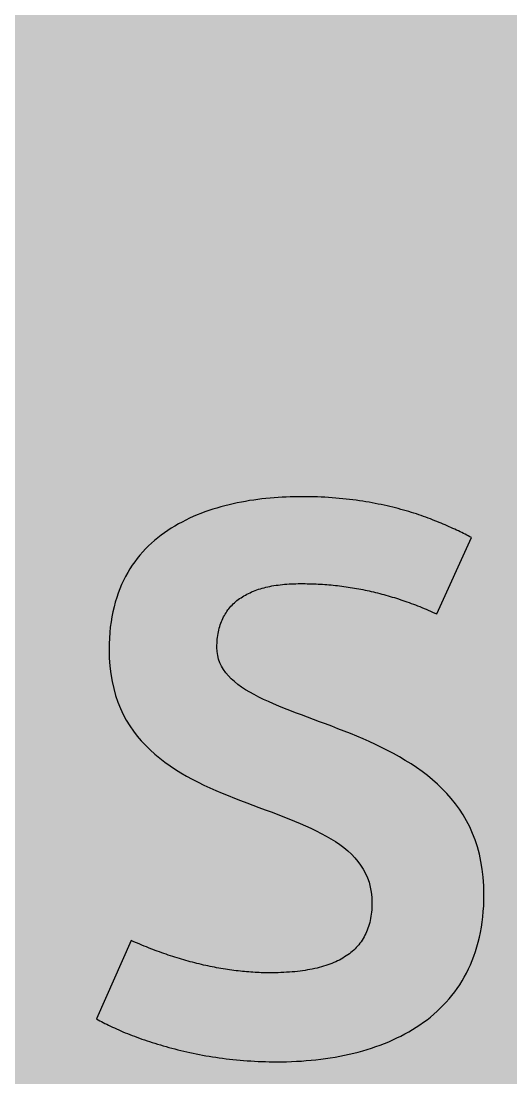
# Model space of a CAD drawing. Header units: millimetres. Extents: x 0 to 318, y 0 to 212.
# Drawn here: x 181.15 to 196, y 130.83 to 162.9 of the extents above; entities that cross this region are included whole.
import ezdxf

# ---------------------------------------------------------------- set-up
doc = ezdxf.new("R2010")
doc.units = ezdxf.units.MM

msp = doc.modelspace()

# ---------------------------------------------------------------- hatches: boundary and pattern name
for color, points in [(254, [(14.1633, 0.0536), (13.9878, 0.0533), (13.8125, 0.0559), (13.6373, 0.061), (13.462, 0.0686), (13.2893, 0.0787), (13.114, 0.0914), (12.9413, 0.1041), (12.7686, 0.1219), (12.5959, 0.1397), (12.4231, 0.16), (12.2504, 0.1829), (12.0777, 0.2057), (11.9075, 0.2337), (11.7373, 0.2616), (11.5672, 0.2921), (11.397, 0.3251), (11.2268, 0.3607), (11.0592, 0.3988), (10.8915, 0.4369), (10.7239, 0.4775), (10.5562, 0.5207), (10.3886, 0.5664), (10.2235, 0.6121), (10.0584, 0.6629), (9.8933, 0.7137), (9.7307, 0.7671), (9.5682, 0.8204), (9.4056, 0.8788), (9.2431, 0.9373), (9.083, 0.9982), (8.923, 1.0617), (8.763, 1.1252), (8.6055, 1.1938), (8.4455, 1.2624), (8.2906, 1.331), (8.1331, 1.4046), (7.9781, 1.4783), (7.8232, 1.5545), (7.6708, 1.6332), (7.5184, 1.7145), (7.366, 1.7958), (7.2161, 1.8796), (7.0663, 1.966), (6.919, 2.0523), (6.7716, 2.1438), (6.6243, 2.2352), (6.4795, 2.3266), (6.3348, 2.4232), (6.19, 2.5197), (6.0477, 2.6187), (5.908, 2.7178), (5.7683, 2.8194), (5.6286, 2.9235), (5.4915, 3.0302), (5.3543, 3.1369), (5.2197, 3.2461), (5.0851, 3.3579), (4.953, 3.4722), (4.8209, 3.5865), (4.6914, 3.7033), (4.5644, 3.8202), (4.4348, 3.9395), (4.3104, 4.0615), (4.1859, 4.1859), (4.0615, 4.3104), (3.9395, 4.4348), (3.8202, 4.5618), (3.7033, 4.6914), (3.5865, 4.8209), (3.4722, 4.953), (3.3579, 5.0851), (3.2487, 5.2197), (3.1369, 5.3543), (3.0302, 5.4915), (2.9235, 5.6286), (2.8194, 5.7683), (2.7178, 5.908), (2.6187, 6.0477), (2.5197, 6.19), (2.4232, 6.3348), (2.3266, 6.477), (2.2352, 6.6243), (2.1438, 6.7691), (2.0523, 6.9164), (1.966, 7.0663), (1.8796, 7.2161), (1.7958, 7.366), (1.7145, 7.5184), (1.6332, 7.6708), (1.5545, 7.8232), (1.4783, 7.9781), (1.4046, 8.1331), (1.331, 8.2906), (1.2598, 8.4455), (1.1913, 8.603), (1.1252, 8.763), (1.0592, 8.923), (0.9982, 9.083), (0.9373, 9.2431), (0.8763, 9.4056), (0.8204, 9.5682), (0.7645, 9.7307), (0.7112, 9.8933), (0.6604, 10.0584), (0.6121, 10.2235), (0.5639, 10.3911), (0.5207, 10.5562), (0.4775, 10.7239), (0.4343, 10.8915), (0.3962, 11.0592), (0.3607, 11.2268), (0.3251, 11.397), (0.2921, 11.5672), (0.2616, 11.7373), (0.2311, 11.9075), (0.2057, 12.0802), (0.1803, 12.2504), (0.1575, 12.4231), (0.1372, 12.5959), (0.1194, 12.7686), (0.1041, 12.9413), (0.0889, 13.1166), (0.0787, 13.2893), (0.0686, 13.4645), (0.061, 13.6373), (0.0559, 13.8125), (0.0508, 13.9878), (0.0508, 14.163), (0.0522, 197.6092), (0.0508, 197.7822), (0.0559, 197.9574), (0.061, 198.1327), (0.0686, 198.308), (0.0787, 198.4807), (0.0889, 198.6559), (0.1041, 198.8287), (0.1194, 199.0014), (0.1372, 199.1741), (0.1575, 199.3468), (0.1803, 199.5195), (0.2057, 199.6923), (0.2311, 199.8624), (0.2616, 200.0326), (0.2921, 200.2028), (0.3251, 200.373), (0.3607, 200.5432), (0.3962, 200.7108), (0.4343, 200.8784), (0.4775, 201.0461), (0.5207, 201.2137), (0.5639, 201.3814), (0.6121, 201.5465), (0.6604, 201.7116), (0.7112, 201.8767), (0.7645, 202.0392), (0.8204, 202.2018), (0.8763, 202.3643), (0.9373, 202.5269), (0.9982, 202.6869), (1.0592, 202.8469), (1.1252, 203.007), (1.1913, 203.1644), (1.2598, 203.3245), (1.331, 203.4794), (1.4046, 203.6369), (1.4783, 203.7918), (1.5545, 203.9468), (1.6332, 204.0992), (1.7145, 204.2516), (1.7958, 204.404), (1.8796, 204.5538), (1.966, 204.7037), (2.0523, 204.851), (2.1438, 204.9983), (2.2352, 205.1456), (2.3266, 205.2904), (2.4232, 205.4352), (2.5197, 205.58), (2.6187, 205.7222), (2.7178, 205.8619), (2.8194, 206.0016), (2.9235, 206.1413), (3.0302, 206.2785), (3.1369, 206.4156), (3.2487, 206.5503), (3.3579, 206.6849), (3.4722, 206.817), (3.5865, 206.949), (3.7033, 207.0786), (3.8202, 207.2056), (3.9395, 207.3351), (4.0615, 207.4596), (4.1859, 207.584), (4.3104, 207.7085), (4.4348, 207.8304), (4.5644, 207.9498), (4.6914, 208.0666), (4.8209, 208.1835), (4.953, 208.2978), (5.0851, 208.4121), (5.2197, 208.5213), (5.3543, 208.6331), (5.4915, 208.7397), (5.6286, 208.8464), (5.7683, 208.9506), (5.908, 209.0522), (6.0477, 209.1512), (6.19, 209.2503), (6.3348, 209.3468), (6.4795, 209.4433), (6.6243, 209.5348), (6.7716, 209.6262), (6.919, 209.7176), (7.0663, 209.804), (7.2161, 209.8904), (7.366, 209.9742), (7.5184, 210.0555), (7.6708, 210.1367), (7.8232, 210.2155), (7.9781, 210.2917), (8.1331, 210.3653), (8.2906, 210.439), (8.4455, 210.5101), (8.6055, 210.5787), (8.763, 210.6447), (8.923, 210.7108), (9.083, 210.7717), (9.2431, 210.8327), (9.4056, 210.8937), (9.5682, 210.9495), (9.7307, 211.0054), (9.8933, 211.0588), (10.0584, 211.1096), (10.2235, 211.1578), (10.3886, 211.2061), (10.5562, 211.2493), (10.7239, 211.2924), (10.8915, 211.3356), (11.0592, 211.3737), (11.2268, 211.4093), (11.397, 211.4448), (11.5672, 211.4779), (11.7373, 211.5083), (11.9075, 211.5388), (12.0777, 211.5642), (12.2504, 211.5896), (12.4231, 211.6125), (12.5959, 211.6328), (12.7686, 211.6506), (12.9413, 211.6658), (13.114, 211.6811), (13.2893, 211.6912), (13.462, 211.7014), (13.6373, 211.709), (13.8125, 211.7141), (13.9878, 211.7192), (14.163, 211.7192), (303.4411, 211.7203), (303.6164, 211.7192), (303.7891, 211.7141), (303.9643, 211.709), (304.1396, 211.7014), (304.3149, 211.6912), (304.4876, 211.6811), (304.6603, 211.6658), (304.8356, 211.6506), (305.0083, 211.6328), (305.181, 211.6125), (305.3512, 211.5896), (305.5239, 211.5642), (305.6941, 211.5388), (305.8668, 211.5083), (306.037, 211.4779), (306.2072, 211.4448), (306.3748, 211.4093), (306.545, 211.3737), (306.7126, 211.3356), (306.8803, 211.2924), (307.0479, 211.2493), (307.213, 211.2061), (307.3781, 211.1578), (307.5432, 211.1096), (307.7083, 211.0588), (307.8734, 211.0054), (308.036, 210.9495), (308.1985, 210.8937), (308.3611, 210.8327), (308.5211, 210.7717), (308.6811, 210.7108), (308.8411, 210.6447), (308.9986, 210.5787), (309.1561, 210.5101), (309.3136, 210.439), (309.4711, 210.3653), (309.626, 210.2917), (309.7784, 210.2155), (309.9333, 210.1367), (310.0857, 210.0555), (310.2381, 209.9742), (310.388, 209.8904), (310.5379, 209.804), (310.6852, 209.7176), (310.8325, 209.6262), (310.9798, 209.5348), (311.1246, 209.4433), (311.2694, 209.3468), (311.4116, 209.2503), (311.5539, 209.1512), (311.6961, 209.0522), (311.8358, 208.9506), (311.9755, 208.8464), (312.1127, 208.7397), (312.2473, 208.6331), (312.3844, 208.5213), (312.5165, 208.4121), (312.6511, 208.2978), (312.7807, 208.1835), (312.9128, 208.0666), (313.0398, 207.9498), (313.1668, 207.8304), (313.2938, 207.7085), (313.4182, 207.584), (313.5427, 207.4596), (313.6621, 207.3351), (313.784, 207.2056), (313.9008, 207.0786), (314.0177, 206.949), (314.132, 206.817), (314.2463, 206.6849), (314.3555, 206.5503), (314.4647, 206.4156), (314.5739, 206.2785), (314.6781, 206.1413), (314.7822, 206.0016), (314.8863, 205.8619), (314.9854, 205.7222), (315.0845, 205.58), (315.181, 205.4352), (315.275, 205.2904), (315.3689, 205.1456), (315.4604, 204.9983), (315.5493, 204.851), (315.6382, 204.7037), (315.7245, 204.5538), (315.8084, 204.404), (315.8896, 204.2516), (315.9684, 204.0992), (316.0471, 203.9468), (316.1233, 203.7918), (316.1995, 203.6369), (316.2706, 203.4794), (316.3418, 203.3245), (316.4103, 203.1644), (316.4764, 203.007), (316.5424, 202.8469), (316.6059, 202.6869), (316.6669, 202.5269), (316.7253, 202.3643), (316.7812, 202.2018), (316.8371, 202.0392), (316.8904, 201.8767), (316.9412, 201.7116), (316.9895, 201.5465), (317.0377, 201.3814), (317.0834, 201.2137), (317.1266, 201.0461), (317.1673, 200.8784), (317.2054, 200.7108), (317.2435, 200.5432), (317.2765, 200.373), (317.3095, 200.2028), (317.34, 200.0326), (317.3705, 199.8624), (317.3959, 199.6923), (317.4213, 199.5195), (317.4441, 199.3468), (317.4644, 199.1741), (317.4822, 199.0014), (317.4975, 198.8287), (317.5127, 198.6559), (317.5229, 198.4807), (317.533, 198.308), (317.5406, 198.1327), (317.5457, 197.9574), (317.5508, 197.7822), (317.5508, 197.6069), (317.5522, 14.1647), (317.5508, 13.9878), (317.5457, 13.8125), (317.5406, 13.6373), (317.533, 13.4645), (317.5229, 13.2893), (317.5127, 13.1166), (317.4975, 12.9413), (317.4822, 12.7686), (317.4644, 12.5959), (317.4441, 12.4231), (317.4213, 12.2504), (317.3959, 12.0802), (317.3705, 11.9075), (317.34, 11.7373), (317.3095, 11.5672), (317.2765, 11.397), (317.2435, 11.2268), (317.2054, 11.0592), (317.1673, 10.8915), (317.1266, 10.7239), (317.0834, 10.5562), (317.0377, 10.3911), (316.9895, 10.2235), (316.9412, 10.0584), (316.8904, 9.8933), (316.8371, 9.7307), (316.7812, 9.5682), (316.7253, 9.4056), (316.6669, 9.2431), (316.6059, 9.083), (316.5424, 8.923), (316.4764, 8.763), (316.4103, 8.603), (316.3418, 8.4455), (316.2706, 8.2906), (316.1995, 8.1331), (316.1233, 7.9781), (316.0471, 7.8232), (315.9684, 7.6708), (315.8896, 7.5184), (315.8084, 7.366), (315.7245, 7.2161), (315.6382, 7.0663), (315.5493, 6.9164), (315.4604, 6.7691), (315.3689, 6.6243), (315.275, 6.477), (315.181, 6.3348), (315.0845, 6.19), (314.9854, 6.0477), (314.8863, 5.908), (314.7822, 5.7683), (314.6781, 5.6286), (314.5739, 5.4915), (314.4647, 5.3543), (314.3555, 5.2197), (314.2463, 5.0851), (314.132, 4.953), (314.0177, 4.8209), (313.9008, 4.6914), (313.784, 4.5618), (313.6621, 4.4348), (313.5427, 4.3104), (313.4182, 4.1859), (313.2938, 4.0615), (313.1668, 3.9395), (313.0398, 3.8202), (312.9128, 3.7033), (312.7807, 3.5865), (312.6511, 3.4722), (312.5165, 3.3579), (312.3844, 3.2461), (312.2473, 3.1369), (312.1127, 3.0302), (311.9755, 2.9235), (311.8358, 2.8194), (311.6961, 2.7178), (311.5539, 2.6187), (311.4116, 2.5197), (311.2694, 2.4232), (311.1246, 2.3266), (310.9798, 2.2352), (310.8325, 2.1438), (310.6852, 2.0523), (310.5379, 1.966), (310.388, 1.8796), (310.2381, 1.7958), (310.0857, 1.7145), (309.9333, 1.6332), (309.7784, 1.5545), (309.626, 1.4783), (309.4711, 1.4046), (309.3136, 1.331), (309.1561, 1.2624), (308.9986, 1.1938), (308.8411, 1.1252), (308.6811, 1.0617), (308.5211, 0.9982), (308.3611, 0.9373), (308.1985, 0.8788), (308.036, 0.8204), (307.8734, 0.7671), (307.7083, 0.7137), (307.5432, 0.6629), (307.3781, 0.6121), (307.213, 0.5664), (307.0479, 0.5207), (306.8803, 0.4775), (306.7126, 0.4369), (306.545, 0.3988), (306.3748, 0.3607), (306.2072, 0.3251), (306.037, 0.2921), (305.8668, 0.2616), (305.6941, 0.2337), (305.5239, 0.2057), (305.3512, 0.1829), (305.181, 0.16), (305.0083, 0.1397), (304.8356, 0.1219), (304.6603, 0.1041), (304.4876, 0.0914), (304.3149, 0.0787), (304.1396, 0.0686), (303.9643, 0.061), (303.7891, 0.0559), (303.6164, 0.0533), (303.4411, 0.0533)]), (144, [(14.1633, 5.3453), (13.9344, 5.3467), (13.7084, 5.3543), (13.4849, 5.3696), (13.2613, 5.3899), (13.0378, 5.4153), (12.8194, 5.4458), (12.6009, 5.4813), (12.385, 5.522), (12.1717, 5.5702), (11.9583, 5.621), (11.7475, 5.6794), (11.5392, 5.7404), (11.3335, 5.8064), (11.1303, 5.8801), (10.9296, 5.9563), (10.729, 6.0376), (10.5334, 6.1239), (10.3378, 6.2128), (10.1473, 6.3094), (9.9593, 6.4084), (9.7714, 6.5126), (9.5885, 6.6218), (9.4082, 6.7335), (9.2304, 6.8504), (9.0576, 6.9698), (8.8849, 7.0968), (8.7173, 7.2238), (8.5522, 7.3584), (8.3896, 7.4955), (8.2321, 7.6352), (8.0772, 7.78), (7.9273, 7.9273), (7.7775, 8.0772), (7.6352, 8.2321), (7.493, 8.3922), (7.3558, 8.5522), (7.2238, 8.7173), (7.0942, 8.8875), (6.9698, 9.0576), (6.8504, 9.2329), (6.7335, 9.4107), (6.6192, 9.591), (6.5126, 9.7739), (6.4084, 9.9593), (6.3068, 10.1473), (6.2128, 10.3403), (6.1214, 10.5334), (6.035, 10.7315), (5.9538, 10.9296), (5.8776, 11.1303), (5.8064, 11.3335), (5.7404, 11.5418), (5.6769, 11.75), (5.621, 11.9583), (5.5677, 12.1717), (5.522, 12.385), (5.4813, 12.6009), (5.4432, 12.8194), (5.4127, 13.0404), (5.3873, 13.2613), (5.3696, 13.4849), (5.3543, 13.7084), (5.3467, 13.937), (5.3416, 14.163), (5.3439, 197.6092), (5.3467, 197.8355), (5.3543, 198.0616), (5.3696, 198.2851), (5.3873, 198.5086), (5.4127, 198.7321), (5.4432, 198.9506), (5.4813, 199.169), (5.522, 199.3849), (5.5677, 199.5983), (5.621, 199.8116), (5.6769, 200.0225), (5.7404, 200.2307), (5.8064, 200.4365), (5.8776, 200.6397), (5.9538, 200.8403), (6.035, 201.041), (6.1214, 201.2366), (6.2128, 201.4322), (6.3068, 201.6227), (6.4084, 201.8106), (6.5126, 201.9986), (6.6192, 202.1815), (6.7335, 202.3618), (6.8504, 202.5396), (6.9698, 202.7123), (7.0942, 202.885), (7.2238, 203.0527), (7.3558, 203.2178), (7.493, 203.3803), (7.6352, 203.5378), (7.7775, 203.6928), (7.9273, 203.8426), (8.0772, 203.9925), (8.2321, 204.1347), (8.3896, 204.277), (8.5522, 204.4141), (8.7173, 204.5462), (8.8849, 204.6757), (9.0576, 204.8002), (9.2304, 204.9196), (9.4082, 205.0364), (9.5885, 205.1507), (9.7714, 205.2574), (9.9593, 205.3615), (10.1473, 205.4631), (10.3378, 205.5571), (10.5334, 205.6486), (10.729, 205.7349), (10.9296, 205.8162), (11.1303, 205.8924), (11.3335, 205.9635), (11.5392, 206.0296), (11.7475, 206.0931), (11.9583, 206.1489), (12.1717, 206.2023), (12.385, 206.248), (12.6009, 206.2886), (12.8194, 206.3267), (13.0378, 206.3572), (13.2613, 206.3826), (13.4849, 206.4004), (13.7084, 206.4156), (13.9344, 206.4233), (14.163, 206.4283), (303.4411, 206.4286), (303.6672, 206.4233), (303.8932, 206.4156), (304.1193, 206.4004), (304.3428, 206.3826), (304.5638, 206.3572), (304.7822, 206.3267), (305.0007, 206.2886), (305.2166, 206.248), (305.4325, 206.2023), (305.6433, 206.1489), (305.8541, 206.0931), (306.0624, 206.0296), (306.2681, 205.9635), (306.4713, 205.8924), (306.6745, 205.8162), (306.8726, 205.7349), (307.0708, 205.6486), (307.2638, 205.5571), (307.4543, 205.4631), (307.6448, 205.3615), (307.8302, 205.2574), (308.0131, 205.1507), (308.1934, 205.0364), (308.3712, 204.9196), (308.5465, 204.8002), (308.7167, 204.6757), (308.8843, 204.5462), (309.0494, 204.4141), (309.212, 204.277), (309.3695, 204.1347), (309.5244, 203.9925), (309.6768, 203.8426), (309.8241, 203.6928), (309.9689, 203.5378), (310.1086, 203.3803), (310.2458, 203.2178), (310.3778, 203.0527), (310.5074, 202.885), (310.6318, 202.7123), (310.7538, 202.5396), (310.8706, 202.3618), (310.9824, 202.1815), (311.0916, 201.9986), (311.1957, 201.8106), (311.2948, 201.6227), (311.3888, 201.4322), (311.4802, 201.2366), (311.5666, 201.041), (311.6478, 200.8403), (311.724, 200.6397), (311.7952, 200.4365), (311.8637, 200.2307), (311.9247, 200.0225), (311.9806, 199.8116), (312.0339, 199.5983), (312.0796, 199.3849), (312.1203, 199.169), (312.1584, 198.9506), (312.1889, 198.7321), (312.2143, 198.5086), (312.2346, 198.2851), (312.2473, 198.0616), (312.2574, 197.8355), (312.26, 197.6069), (312.2605, 14.1647), (312.2574, 13.937), (312.2473, 13.7084), (312.2346, 13.4849), (312.2143, 13.2613), (312.1889, 13.0404), (312.1584, 12.8194), (312.1203, 12.6009), (312.0796, 12.385), (312.0339, 12.1717), (311.9806, 11.9583), (311.9247, 11.75), (311.8637, 11.5418), (311.7952, 11.3335), (311.724, 11.1303), (311.6478, 10.9296), (311.5666, 10.7315), (311.4802, 10.5334), (311.3888, 10.3403), (311.2948, 10.1473), (311.1957, 9.9593), (311.0916, 9.7739), (310.9824, 9.591), (310.8706, 9.4107), (310.7538, 9.2329), (310.6318, 9.0576), (310.5074, 8.8875), (310.3778, 8.7173), (310.2458, 8.5522), (310.1086, 8.3922), (309.9689, 8.2321), (309.8241, 8.0772), (309.6768, 7.9273), (309.5244, 7.78), (309.3695, 7.6352), (309.212, 7.4955), (309.0494, 7.3584), (308.8843, 7.2238), (308.7167, 7.0968), (308.5465, 6.9698), (308.3712, 6.8504), (308.1934, 6.7335), (308.0131, 6.6218), (307.8302, 6.5126), (307.6448, 6.4084), (307.4543, 6.3094), (307.2638, 6.2128), (307.0708, 6.1239), (306.8726, 6.0376), (306.6745, 5.9563), (306.4713, 5.8801), (306.2681, 5.8064), (306.0624, 5.7404), (305.8541, 5.6794), (305.6433, 5.621), (305.4325, 5.5702), (305.2166, 5.522), (305.0007, 5.4813), (304.7822, 5.4458), (304.5638, 5.4153), (304.3428, 5.3899), (304.1193, 5.3696), (303.8932, 5.3543), (303.6672, 5.3467), (303.4411, 5.3442)]), (254, [(188.9016, 131.3212), (189.0497, 131.3205), (189.1995, 131.3231), (189.3494, 131.3282), (189.4992, 131.3358), (189.6491, 131.3434), (189.7964, 131.3561), (189.9437, 131.3688), (190.0911, 131.384), (190.2384, 131.3993), (190.3832, 131.4196), (190.5279, 131.4425), (190.6702, 131.4653), (190.815, 131.4907), (190.9547, 131.5187), (191.0969, 131.5491), (191.2366, 131.5822), (191.3738, 131.6177), (191.5109, 131.6558), (191.6455, 131.6939), (191.7802, 131.7371), (191.9122, 131.7828), (192.0418, 131.8285), (192.1713, 131.8793), (192.2983, 131.9301), (192.4253, 131.986), (192.5472, 132.0444), (192.6692, 132.1029), (192.7885, 132.1664), (192.9054, 132.2324), (193.0222, 132.2984), (193.134, 132.3696), (193.2457, 132.4432), (193.355, 132.5194), (193.4616, 132.5982), (193.5632, 132.6794), (193.6648, 132.7658), (193.7639, 132.8522), (193.8604, 132.9436), (193.9519, 133.0376), (194.0433, 133.1316), (194.1297, 133.2332), (194.216, 133.3348), (194.2973, 133.4389), (194.3735, 133.5481), (194.4497, 133.6599), (194.5208, 133.7742), (194.5894, 133.891), (194.6554, 134.0129), (194.7164, 134.1374), (194.7748, 134.2644), (194.8307, 134.3939), (194.8815, 134.5286), (194.9298, 134.6657), (194.9729, 134.8054), (195.011, 134.9502), (195.0491, 135.0975), (195.0796, 135.2474), (195.1076, 135.4023), (195.133, 135.5598), (195.1507, 135.7224), (195.166, 135.8849), (195.1787, 136.0551), (195.1838, 136.2253), (195.1863, 136.4005), (195.1812, 136.6647), (195.1634, 136.9187), (195.1355, 137.1625), (195.0949, 137.3962), (195.0466, 137.6248), (194.9856, 137.8407), (194.9171, 138.0515), (194.8383, 138.2522), (194.752, 138.4478), (194.6554, 138.6332), (194.5513, 138.811), (194.4395, 138.9837), (194.3202, 139.1488), (194.1932, 139.3063), (194.0611, 139.4587), (193.9214, 139.6035), (193.7766, 139.7432), (193.6267, 139.8753), (193.4693, 140.0048), (193.3092, 140.1267), (193.1441, 140.2461), (192.974, 140.3579), (192.8012, 140.4671), (192.626, 140.5712), (192.4456, 140.6728), (192.2628, 140.7668), (192.0799, 140.8608), (191.8945, 140.9497), (191.7065, 141.036), (191.5185, 141.1199), (191.328, 141.2011), (191.1401, 141.2773), (190.9496, 141.3535), (190.7591, 141.4272), (190.5711, 141.5009), (190.3832, 141.572), (190.1977, 141.6406), (190.0149, 141.7091), (189.832, 141.7777), (189.6516, 141.8438), (189.4764, 141.9098), (189.3037, 141.9758), (189.1335, 142.0444), (188.9684, 142.1105), (188.8084, 142.179), (188.6509, 142.2476), (188.501, 142.3162), (188.3562, 142.3873), (188.2165, 142.461), (188.0845, 142.5346), (187.9575, 142.6108), (187.8381, 142.6896), (187.7263, 142.7709), (187.6222, 142.8547), (187.5257, 142.941), (187.4393, 143.0299), (187.3606, 143.1239), (187.292, 143.2204), (187.231, 143.322), (187.1828, 143.4262), (187.1421, 143.5354), (187.1142, 143.6497), (187.0964, 143.7691), (187.0913, 143.8935), (187.0913, 143.957), (187.0939, 144.018), (187.0964, 144.079), (187.1015, 144.1399), (187.1091, 144.1983), (187.1167, 144.2568), (187.1269, 144.3126), (187.137, 144.3685), (187.1472, 144.4219), (187.1624, 144.4752), (187.1751, 144.5285), (187.1929, 144.5793), (187.2082, 144.6301), (187.2285, 144.6784), (187.2488, 144.7241), (187.2691, 144.7724), (187.292, 144.8181), (187.3148, 144.8613), (187.3402, 144.9045), (187.3656, 144.9476), (187.3936, 144.9883), (187.4241, 145.0289), (187.452, 145.067), (187.485, 145.1051), (187.5155, 145.1432), (187.5511, 145.1788), (187.5841, 145.2143), (187.6222, 145.2474), (187.6577, 145.2804), (187.6958, 145.3134), (187.7365, 145.3439), (187.7771, 145.3744), (187.8203, 145.4023), (187.8609, 145.4302), (187.9067, 145.4582), (187.9524, 145.4836), (187.9981, 145.509), (188.0464, 145.5318), (188.0946, 145.5547), (188.1429, 145.5776), (188.1937, 145.5979), (188.2445, 145.6182), (188.2978, 145.636), (188.3512, 145.6563), (188.407, 145.6715), (188.4629, 145.6893), (188.5188, 145.7046), (188.5772, 145.7198), (188.6356, 145.7325), (188.6966, 145.7452), (188.7576, 145.7579), (188.8185, 145.7681), (188.882, 145.7782), (188.9455, 145.7858), (189.009, 145.796), (189.0751, 145.8011), (189.1411, 145.8087), (189.2071, 145.8138), (189.2757, 145.8189), (189.3468, 145.8214), (189.4154, 145.8265), (189.4865, 145.8265), (189.5577, 145.829), (189.6313, 145.829), (189.6974, 145.829), (189.7634, 145.829), (189.8294, 145.8265), (189.898, 145.8265), (189.9641, 145.8239), (190.0301, 145.8214), (190.0961, 145.8189), (190.1622, 145.8163), (190.2257, 145.8112), (190.2917, 145.8087), (190.3578, 145.8036), (190.4213, 145.7985), (190.4873, 145.7935), (190.5533, 145.7884), (190.6168, 145.7808), (190.6829, 145.7757), (190.7464, 145.7681), (190.8099, 145.7604), (190.8759, 145.7528), (190.9394, 145.7427), (191.0029, 145.735), (191.069, 145.7249), (191.1325, 145.7147), (191.196, 145.7046), (191.2595, 145.6944), (191.323, 145.6842), (191.389, 145.6715), (191.4525, 145.6614), (191.516, 145.6487), (191.5795, 145.6334), (191.643, 145.6207), (191.7065, 145.608), (191.77, 145.5928), (191.8335, 145.5776), (191.897, 145.5623), (191.9605, 145.5471), (192.024, 145.5318), (192.0875, 145.5141), (192.151, 145.4963), (192.2145, 145.4785), (192.278, 145.4607), (192.3415, 145.4429), (192.405, 145.4226), (192.4685, 145.4048), (192.5345, 145.3845), (192.598, 145.3642), (192.6615, 145.3413), (192.725, 145.321), (192.7885, 145.2982), (192.852, 145.2753), (192.9155, 145.2524), (192.9816, 145.2296), (193.0451, 145.2067), (193.1086, 145.1813), (193.1746, 145.1559), (193.2381, 145.1305), (193.3016, 145.1051), (193.3677, 145.0772), (193.4312, 145.0518), (193.4972, 145.0238), (193.5632, 144.9959), (193.6267, 144.968), (193.6928, 144.9375), (193.7588, 144.9095), (194.8078, 147.2279), (194.7596, 147.2514), (194.7113, 147.2743), (194.6631, 147.2997), (194.6148, 147.3251), (194.564, 147.3505), (194.5132, 147.3759), (194.4599, 147.4013), (194.4091, 147.4267), (194.3532, 147.4521), (194.2998, 147.4775), (194.244, 147.5029), (194.1855, 147.5308), (194.1271, 147.5562), (194.0687, 147.5816), (194.0103, 147.6096), (193.9493, 147.635), (193.8858, 147.6604), (193.8249, 147.6883), (193.7588, 147.7137), (193.6953, 147.7391), (193.6293, 147.7645), (193.5607, 147.7899), (193.4921, 147.8178), (193.4235, 147.8432), (193.3524, 147.8661), (193.2813, 147.8915), (193.2102, 147.9169), (193.1365, 147.9423), (193.0603, 147.9652), (192.9841, 147.9906), (192.9079, 148.0134), (192.8292, 148.0363), (192.7504, 148.0591), (192.6692, 148.082), (192.5879, 148.1049), (192.5041, 148.1252), (192.4202, 148.148), (192.3339, 148.1684), (192.2475, 148.1887), (192.1612, 148.2065), (192.0723, 148.2268), (191.9808, 148.2446), (191.8894, 148.2623), (191.7954, 148.2801), (191.7014, 148.2979), (191.6074, 148.3131), (191.5109, 148.3284), (191.4119, 148.3436), (191.3128, 148.3563), (191.2137, 148.3716), (191.1096, 148.3843), (191.008, 148.3944), (190.9039, 148.4046), (190.7972, 148.4147), (190.6905, 148.4249), (190.5813, 148.4325), (190.4721, 148.4401), (190.3603, 148.4478), (190.246, 148.4528), (190.1342, 148.4579), (190.0174, 148.4605), (189.9006, 148.463), (189.7812, 148.4655), (189.6618, 148.4655), (189.545, 148.4655), (189.4281, 148.463), (189.3087, 148.4605), (189.1894, 148.4554), (189.0674, 148.4503), (188.9455, 148.4427), (188.8236, 148.4325), (188.6991, 148.4224), (188.5772, 148.4097), (188.4528, 148.397), (188.3283, 148.3817), (188.2038, 148.3639), (188.0794, 148.3462), (187.9549, 148.3233), (187.8305, 148.303), (187.706, 148.2776), (187.5815, 148.2496), (187.4571, 148.2217), (187.3326, 148.1912), (187.2107, 148.1582), (187.0888, 148.1226), (186.9669, 148.0845), (186.8449, 148.0464), (186.7256, 148.0033), (186.6062, 147.9601), (186.4893, 147.9118), (186.3725, 147.8636), (186.2582, 147.8102), (186.1439, 147.7569), (186.0321, 147.6985), (185.9204, 147.64), (185.8137, 147.5765), (185.707, 147.5105), (185.6003, 147.4419), (185.4987, 147.3708), (185.3971, 147.2971), (185.2981, 147.2209), (185.2016, 147.1397), (185.1076, 147.0584), (185.0161, 146.972), (184.9272, 146.8806), (184.8409, 146.7891), (184.7571, 146.6926), (184.6758, 146.5936), (184.5996, 146.4894), (184.5234, 146.3853), (184.4523, 146.2761), (184.3862, 146.1618), (184.3202, 146.0449), (184.2592, 145.9255), (184.2008, 145.8011), (184.1475, 145.6715), (184.0967, 145.542), (184.0509, 145.4048), (184.0078, 145.2651), (183.9697, 145.1229), (183.9366, 144.9756), (183.9062, 144.8257), (183.8808, 144.6682), (183.8579, 144.5108), (183.8427, 144.3457), (183.83, 144.178), (183.8223, 144.0053), (183.8198, 143.83), (183.8274, 143.5735), (183.8427, 143.3271), (183.8706, 143.0884), (183.9112, 142.8623), (183.9595, 142.6439), (184.0179, 142.4356), (184.0865, 142.2349), (184.1627, 142.0444), (184.2491, 141.859), (184.343, 141.6837), (184.4472, 141.5161), (184.5564, 141.3561), (184.6732, 141.2011), (184.7977, 141.0564), (184.9298, 140.9141), (185.0669, 140.782), (185.2092, 140.6525), (185.3565, 140.5306), (185.5114, 140.4137), (185.6689, 140.2994), (185.8315, 140.1928), (185.9991, 140.0912), (186.1693, 139.9921), (186.342, 139.8981), (186.5198, 139.8067), (186.6976, 139.7178), (186.878, 139.634), (187.0608, 139.5527), (187.2463, 139.4739), (187.4317, 139.3977), (187.6196, 139.3241), (187.8051, 139.2504), (187.993, 139.1793), (188.1784, 139.1082), (188.3639, 139.0396), (188.5493, 138.9685), (188.7322, 138.8999), (188.9125, 138.8339), (189.0928, 138.7627), (189.2681, 138.6942), (189.4408, 138.6256), (189.611, 138.5545), (189.7786, 138.4808), (189.9412, 138.4071), (190.0987, 138.3309), (190.2536, 138.2522), (190.4009, 138.1709), (190.5457, 138.0871), (190.6829, 138.0007), (190.8124, 137.9118), (190.9369, 137.8179), (191.0537, 137.7213), (191.1655, 137.6197), (191.2671, 137.5131), (191.3611, 137.4013), (191.4474, 137.287), (191.5236, 137.1651), (191.5922, 137.0381), (191.6506, 136.906), (191.7014, 136.7663), (191.7395, 136.6215), (191.7675, 136.4717), (191.7852, 136.3116), (191.7903, 136.1465), (191.7878, 136.0729), (191.7852, 136.0018), (191.7827, 135.9332), (191.7751, 135.8646), (191.7675, 135.7986), (191.7598, 135.7351), (191.7471, 135.669), (191.7344, 135.6081), (191.7217, 135.5471), (191.7065, 135.4861), (191.6887, 135.4277), (191.6684, 135.3718), (191.6481, 135.316), (191.6252, 135.2626), (191.6024, 135.2093), (191.577, 135.1585), (191.549, 135.1077), (191.5211, 135.0569), (191.4906, 135.0112), (191.4576, 134.9629), (191.4246, 134.9172), (191.3915, 134.874), (191.3534, 134.8308), (191.3153, 134.7902), (191.2772, 134.7495), (191.2366, 134.7089), (191.1934, 134.6708), (191.1502, 134.6352), (191.1045, 134.5997), (191.0588, 134.5641), (191.0105, 134.5311), (190.9597, 134.5006), (190.9089, 134.4676), (190.8581, 134.4397), (190.8048, 134.4092), (190.7489, 134.3812), (190.693, 134.3558), (190.6346, 134.3304), (190.5737, 134.305), (190.5152, 134.2822), (190.4517, 134.2593), (190.3882, 134.239), (190.3247, 134.2187), (190.2587, 134.1984), (190.1901, 134.1806), (190.1241, 134.1653), (190.053, 134.1476), (189.9818, 134.1323), (189.9107, 134.1196), (189.8371, 134.1069), (189.7609, 134.0942), (189.6847, 134.0815), (189.6085, 134.0714), (189.5297, 134.0637), (189.4484, 134.0536), (189.3672, 134.0485), (189.2859, 134.0409), (189.2021, 134.0358), (189.1182, 134.0307), (189.0319, 134.0256), (188.9455, 134.0231), (188.8566, 134.0206), (188.7677, 134.0206), (188.6788, 134.0206), (188.6179, 134.0206), (188.5569, 134.0206), (188.4934, 134.0231), (188.4324, 134.0231), (188.3689, 134.0256), (188.308, 134.0282), (188.2445, 134.0333), (188.181, 134.0358), (188.1175, 134.0409), (188.054, 134.046), (187.9905, 134.051), (187.927, 134.0561), (187.8635, 134.0612), (187.8, 134.0688), (187.7339, 134.0764), (187.6704, 134.0841), (187.6069, 134.0917), (187.5409, 134.1018), (187.4749, 134.1095), (187.4114, 134.1196), (187.3453, 134.1298), (187.2793, 134.1399), (187.2132, 134.1526), (187.1472, 134.1628), (187.0812, 134.1755), (187.0151, 134.1882), (186.9491, 134.2009), (186.883, 134.2136), (186.817, 134.2288), (186.751, 134.2441), (186.6849, 134.2568), (186.6189, 134.2746), (186.5503, 134.2898), (186.4843, 134.305), (186.4182, 134.3228), (186.3522, 134.3406), (186.2836, 134.3584), (186.2176, 134.3762), (186.1515, 134.3939), (186.0829, 134.4143), (186.0169, 134.432), (185.9509, 134.4524), (185.8823, 134.4727), (185.8162, 134.493), (185.7502, 134.5159), (185.6816, 134.5362), (185.6156, 134.559), (185.5495, 134.5819), (185.481, 134.6048), (185.4149, 134.6276), (185.3489, 134.653), (185.2803, 134.6759), (185.2143, 134.7013), (185.1482, 134.7267), (185.0822, 134.7521), (185.0161, 134.78), (184.9501, 134.8054), (184.8815, 134.8334), (184.8155, 134.8588), (184.7494, 134.8867), (184.6834, 134.9172), (184.6199, 134.9451), (184.5539, 134.9731), (184.4878, 135.0035), (183.4402, 132.6236), (183.4871, 132.5956), (183.5379, 132.5677), (183.5887, 132.5397), (183.642, 132.5143), (183.6953, 132.4864), (183.7512, 132.4585), (183.8071, 132.4305), (183.8655, 132.4026), (183.9239, 132.3746), (183.9849, 132.3467), (184.0484, 132.3188), (184.1119, 132.2908), (184.1754, 132.2629), (184.2414, 132.2324), (184.31, 132.2045), (184.3786, 132.1765), (184.4472, 132.1486), (184.5183, 132.1232), (184.5894, 132.0952), (184.6631, 132.0673), (184.7393, 132.0394), (184.8155, 132.0114), (184.8917, 131.986), (184.9704, 131.9581), (185.0492, 131.9327), (185.1279, 131.9073), (185.2092, 131.8819), (185.293, 131.8539), (185.3768, 131.8311), (185.4606, 131.8057), (185.547, 131.7803), (185.6334, 131.7574), (185.7223, 131.732), (185.8112, 131.7092), (185.9001, 131.6863), (185.9915, 131.666), (186.0829, 131.6431), (186.1769, 131.6228), (186.2709, 131.6025), (186.3649, 131.5822), (186.4614, 131.5618), (186.5579, 131.5415), (186.657, 131.5237), (186.756, 131.506), (186.8551, 131.4907), (186.9542, 131.4729), (187.0558, 131.4577), (187.1574, 131.4425), (187.2615, 131.4298), (187.3656, 131.4145), (187.4698, 131.4018), (187.5765, 131.3917), (187.6831, 131.379), (187.7898, 131.3688), (187.8965, 131.3612), (188.0057, 131.3536), (188.1149, 131.3459), (188.2242, 131.3383), (188.3359, 131.3332), (188.4477, 131.3282), (188.5594, 131.3256), (188.6712, 131.3231), (188.7855, 131.3205), (188.8998, 131.3205)])]:
    msp.add_hatch(color=color).paths.add_polyline_path(points)

# ---------------------------------------------------------------- linework, layer by layer
at = {"color": 254}
msp.add_lwpolyline([(188.9016, 131.3212), (189.0497, 131.3205), (189.1995, 131.3231), (189.3494, 131.3282), (189.4992, 131.3358), (189.6491, 131.3434), (189.7964, 131.3561), (189.9437, 131.3688), (190.0911, 131.384), (190.2384, 131.3993), (190.3832, 131.4196), (190.5279, 131.4425), (190.6702, 131.4653), (190.815, 131.4907), (190.9547, 131.5187), (191.0969, 131.5491), (191.2366, 131.5822), (191.3738, 131.6177), (191.5109, 131.6558), (191.6455, 131.6939), (191.7802, 131.7371), (191.9122, 131.7828), (192.0418, 131.8285), (192.1713, 131.8793), (192.2983, 131.9301), (192.4253, 131.986), (192.5472, 132.0444), (192.6692, 132.1029), (192.7885, 132.1664), (192.9054, 132.2324), (193.0222, 132.2984), (193.134, 132.3696), (193.2457, 132.4432), (193.355, 132.5194), (193.4616, 132.5982), (193.5632, 132.6794), (193.6648, 132.7658), (193.7639, 132.8522), (193.8604, 132.9436), (193.9519, 133.0376), (194.0433, 133.1316), (194.1297, 133.2332), (194.216, 133.3348), (194.2973, 133.4389), (194.3735, 133.5481), (194.4497, 133.6599), (194.5208, 133.7742), (194.5894, 133.891), (194.6554, 134.0129), (194.7164, 134.1374), (194.7748, 134.2644), (194.8307, 134.3939), (194.8815, 134.5286), (194.9298, 134.6657), (194.9729, 134.8054), (195.011, 134.9502), (195.0491, 135.0975), (195.0796, 135.2474), (195.1076, 135.4023), (195.133, 135.5598), (195.1507, 135.7224), (195.166, 135.8849), (195.1787, 136.0551), (195.1838, 136.2253), (195.1863, 136.4005), (195.1812, 136.6647), (195.1634, 136.9187), (195.1355, 137.1625), (195.0949, 137.3962), (195.0466, 137.6248), (194.9856, 137.8407), (194.9171, 138.0515), (194.8383, 138.2522), (194.752, 138.4478), (194.6554, 138.6332), (194.5513, 138.811), (194.4395, 138.9837), (194.3202, 139.1488), (194.1932, 139.3063), (194.0611, 139.4587), (193.9214, 139.6035), (193.7766, 139.7432), (193.6267, 139.8753), (193.4693, 140.0048), (193.3092, 140.1267), (193.1441, 140.2461), (192.974, 140.3579), (192.8012, 140.4671), (192.626, 140.5712), (192.4456, 140.6728), (192.2628, 140.7668), (192.0799, 140.8608), (191.8945, 140.9497), (191.7065, 141.036), (191.5185, 141.1199), (191.328, 141.2011), (191.1401, 141.2773), (190.9496, 141.3535), (190.7591, 141.4272), (190.5711, 141.5009), (190.3832, 141.572), (190.1977, 141.6406), (190.0149, 141.7091), (189.832, 141.7777), (189.6516, 141.8438), (189.4764, 141.9098), (189.3037, 141.9758), (189.1335, 142.0444), (188.9684, 142.1105), (188.8084, 142.179), (188.6509, 142.2476), (188.501, 142.3162), (188.3562, 142.3873), (188.2165, 142.461), (188.0845, 142.5346), (187.9575, 142.6108), (187.8381, 142.6896), (187.7263, 142.7709), (187.6222, 142.8547), (187.5257, 142.941), (187.4393, 143.0299), (187.3606, 143.1239), (187.292, 143.2204), (187.231, 143.322), (187.1828, 143.4262), (187.1421, 143.5354), (187.1142, 143.6497), (187.0964, 143.7691), (187.0913, 143.8935), (187.0913, 143.957), (187.0939, 144.018), (187.0964, 144.079), (187.1015, 144.1399), (187.1091, 144.1983), (187.1167, 144.2568), (187.1269, 144.3126), (187.137, 144.3685), (187.1472, 144.4219), (187.1624, 144.4752), (187.1751, 144.5285), (187.1929, 144.5793), (187.2082, 144.6301), (187.2285, 144.6784), (187.2488, 144.7241), (187.2691, 144.7724), (187.292, 144.8181), (187.3148, 144.8613), (187.3402, 144.9045), (187.3656, 144.9476), (187.3936, 144.9883), (187.4241, 145.0289), (187.452, 145.067), (187.485, 145.1051), (187.5155, 145.1432), (187.5511, 145.1788), (187.5841, 145.2143), (187.6222, 145.2474), (187.6577, 145.2804), (187.6958, 145.3134), (187.7365, 145.3439), (187.7771, 145.3744), (187.8203, 145.4023), (187.8609, 145.4302), (187.9067, 145.4582), (187.9524, 145.4836), (187.9981, 145.509), (188.0464, 145.5318), (188.0946, 145.5547), (188.1429, 145.5776), (188.1937, 145.5979), (188.2445, 145.6182), (188.2978, 145.636), (188.3512, 145.6563), (188.407, 145.6715), (188.4629, 145.6893), (188.5188, 145.7046), (188.5772, 145.7198), (188.6356, 145.7325), (188.6966, 145.7452), (188.7576, 145.7579), (188.8185, 145.7681), (188.882, 145.7782), (188.9455, 145.7858), (189.009, 145.796), (189.0751, 145.8011), (189.1411, 145.8087), (189.2071, 145.8138), (189.2757, 145.8189), (189.3468, 145.8214), (189.4154, 145.8265), (189.4865, 145.8265), (189.5577, 145.829), (189.6313, 145.829), (189.6974, 145.829), (189.7634, 145.829), (189.8294, 145.8265), (189.898, 145.8265), (189.9641, 145.8239), (190.0301, 145.8214), (190.0961, 145.8189), (190.1622, 145.8163), (190.2257, 145.8112), (190.2917, 145.8087), (190.3578, 145.8036), (190.4213, 145.7985), (190.4873, 145.7935), (190.5533, 145.7884), (190.6168, 145.7808), (190.6829, 145.7757), (190.7464, 145.7681), (190.8099, 145.7604), (190.8759, 145.7528), (190.9394, 145.7427), (191.0029, 145.735), (191.069, 145.7249), (191.1325, 145.7147), (191.196, 145.7046), (191.2595, 145.6944), (191.323, 145.6842), (191.389, 145.6715), (191.4525, 145.6614), (191.516, 145.6487), (191.5795, 145.6334), (191.643, 145.6207), (191.7065, 145.608), (191.77, 145.5928), (191.8335, 145.5776), (191.897, 145.5623), (191.9605, 145.5471), (192.024, 145.5318), (192.0875, 145.5141), (192.151, 145.4963), (192.2145, 145.4785), (192.278, 145.4607), (192.3415, 145.4429), (192.405, 145.4226), (192.4685, 145.4048), (192.5345, 145.3845), (192.598, 145.3642), (192.6615, 145.3413), (192.725, 145.321), (192.7885, 145.2982), (192.852, 145.2753), (192.9155, 145.2524), (192.9816, 145.2296), (193.0451, 145.2067), (193.1086, 145.1813), (193.1746, 145.1559), (193.2381, 145.1305), (193.3016, 145.1051), (193.3677, 145.0772), (193.4312, 145.0518), (193.4972, 145.0238), (193.5632, 144.9959), (193.6267, 144.968), (193.6928, 144.9375), (193.7588, 144.9095), (194.8078, 147.2279), (194.7596, 147.2514), (194.7113, 147.2743), (194.6631, 147.2997), (194.6148, 147.3251), (194.564, 147.3505), (194.5132, 147.3759), (194.4599, 147.4013), (194.4091, 147.4267), (194.3532, 147.4521), (194.2998, 147.4775), (194.244, 147.5029), (194.1855, 147.5308), (194.1271, 147.5562), (194.0687, 147.5816), (194.0103, 147.6096), (193.9493, 147.635), (193.8858, 147.6604), (193.8249, 147.6883), (193.7588, 147.7137), (193.6953, 147.7391), (193.6293, 147.7645), (193.5607, 147.7899), (193.4921, 147.8178), (193.4235, 147.8432), (193.3524, 147.8661), (193.2813, 147.8915), (193.2102, 147.9169), (193.1365, 147.9423), (193.0603, 147.9652), (192.9841, 147.9906), (192.9079, 148.0134), (192.8292, 148.0363), (192.7504, 148.0591), (192.6692, 148.082), (192.5879, 148.1049), (192.5041, 148.1252), (192.4202, 148.148), (192.3339, 148.1684), (192.2475, 148.1887), (192.1612, 148.2065), (192.0723, 148.2268), (191.9808, 148.2446), (191.8894, 148.2623), (191.7954, 148.2801), (191.7014, 148.2979), (191.6074, 148.3131), (191.5109, 148.3284), (191.4119, 148.3436), (191.3128, 148.3563), (191.2137, 148.3716), (191.1096, 148.3843), (191.008, 148.3944), (190.9039, 148.4046), (190.7972, 148.4147), (190.6905, 148.4249), (190.5813, 148.4325), (190.4721, 148.4401), (190.3603, 148.4478), (190.246, 148.4528), (190.1342, 148.4579), (190.0174, 148.4605), (189.9006, 148.463), (189.7812, 148.4655), (189.6618, 148.4655), (189.545, 148.4655), (189.4281, 148.463), (189.3087, 148.4605), (189.1894, 148.4554), (189.0674, 148.4503), (188.9455, 148.4427), (188.8236, 148.4325), (188.6991, 148.4224), (188.5772, 148.4097), (188.4528, 148.397), (188.3283, 148.3817), (188.2038, 148.3639), (188.0794, 148.3462), (187.9549, 148.3233), (187.8305, 148.303), (187.706, 148.2776), (187.5815, 148.2496), (187.4571, 148.2217), (187.3326, 148.1912), (187.2107, 148.1582), (187.0888, 148.1226), (186.9669, 148.0845), (186.8449, 148.0464), (186.7256, 148.0033), (186.6062, 147.9601), (186.4893, 147.9118), (186.3725, 147.8636), (186.2582, 147.8102), (186.1439, 147.7569), (186.0321, 147.6985), (185.9204, 147.64), (185.8137, 147.5765), (185.707, 147.5105), (185.6003, 147.4419), (185.4987, 147.3708), (185.3971, 147.2971), (185.2981, 147.2209), (185.2016, 147.1397), (185.1076, 147.0584), (185.0161, 146.972), (184.9272, 146.8806), (184.8409, 146.7891), (184.7571, 146.6926), (184.6758, 146.5936), (184.5996, 146.4894), (184.5234, 146.3853), (184.4523, 146.2761), (184.3862, 146.1618), (184.3202, 146.0449), (184.2592, 145.9255), (184.2008, 145.8011), (184.1475, 145.6715), (184.0967, 145.542), (184.0509, 145.4048), (184.0078, 145.2651), (183.9697, 145.1229), (183.9366, 144.9756), (183.9062, 144.8257), (183.8808, 144.6682), (183.8579, 144.5108), (183.8427, 144.3457), (183.83, 144.178), (183.8223, 144.0053), (183.8198, 143.83), (183.8274, 143.5735), (183.8427, 143.3271), (183.8706, 143.0884), (183.9112, 142.8623), (183.9595, 142.6439), (184.0179, 142.4356), (184.0865, 142.2349), (184.1627, 142.0444), (184.2491, 141.859), (184.343, 141.6837), (184.4472, 141.5161), (184.5564, 141.3561), (184.6732, 141.2011), (184.7977, 141.0564), (184.9298, 140.9141), (185.0669, 140.782), (185.2092, 140.6525), (185.3565, 140.5306), (185.5114, 140.4137), (185.6689, 140.2994), (185.8315, 140.1928), (185.9991, 140.0912), (186.1693, 139.9921), (186.342, 139.8981), (186.5198, 139.8067), (186.6976, 139.7178), (186.878, 139.634), (187.0608, 139.5527), (187.2463, 139.4739), (187.4317, 139.3977), (187.6196, 139.3241), (187.8051, 139.2504), (187.993, 139.1793), (188.1784, 139.1082), (188.3639, 139.0396), (188.5493, 138.9685), (188.7322, 138.8999), (188.9125, 138.8339), (189.0928, 138.7627), (189.2681, 138.6942), (189.4408, 138.6256), (189.611, 138.5545), (189.7786, 138.4808), (189.9412, 138.4071), (190.0987, 138.3309), (190.2536, 138.2522), (190.4009, 138.1709), (190.5457, 138.0871), (190.6829, 138.0007), (190.8124, 137.9118), (190.9369, 137.8179), (191.0537, 137.7213), (191.1655, 137.6197), (191.2671, 137.5131), (191.3611, 137.4013), (191.4474, 137.287), (191.5236, 137.1651), (191.5922, 137.0381), (191.6506, 136.906), (191.7014, 136.7663), (191.7395, 136.6215), (191.7675, 136.4717), (191.7852, 136.3116), (191.7903, 136.1465), (191.7878, 136.0729), (191.7852, 136.0018), (191.7827, 135.9332), (191.7751, 135.8646), (191.7675, 135.7986), (191.7598, 135.7351), (191.7471, 135.669), (191.7344, 135.6081), (191.7217, 135.5471), (191.7065, 135.4861), (191.6887, 135.4277), (191.6684, 135.3718), (191.6481, 135.316), (191.6252, 135.2626), (191.6024, 135.2093), (191.577, 135.1585), (191.549, 135.1077), (191.5211, 135.0569), (191.4906, 135.0112), (191.4576, 134.9629), (191.4246, 134.9172), (191.3915, 134.874), (191.3534, 134.8308), (191.3153, 134.7902), (191.2772, 134.7495), (191.2366, 134.7089), (191.1934, 134.6708), (191.1502, 134.6352), (191.1045, 134.5997), (191.0588, 134.5641), (191.0105, 134.5311), (190.9597, 134.5006), (190.9089, 134.4676), (190.8581, 134.4397), (190.8048, 134.4092), (190.7489, 134.3812), (190.693, 134.3558), (190.6346, 134.3304), (190.5737, 134.305), (190.5152, 134.2822), (190.4517, 134.2593), (190.3882, 134.239), (190.3247, 134.2187), (190.2587, 134.1984), (190.1901, 134.1806), (190.1241, 134.1653), (190.053, 134.1476), (189.9818, 134.1323), (189.9107, 134.1196), (189.8371, 134.1069), (189.7609, 134.0942), (189.6847, 134.0815), (189.6085, 134.0714), (189.5297, 134.0637), (189.4484, 134.0536), (189.3672, 134.0485), (189.2859, 134.0409), (189.2021, 134.0358), (189.1182, 134.0307), (189.0319, 134.0256), (188.9455, 134.0231), (188.8566, 134.0206), (188.7677, 134.0206), (188.6788, 134.0206), (188.6179, 134.0206), (188.5569, 134.0206), (188.4934, 134.0231), (188.4324, 134.0231), (188.3689, 134.0256), (188.308, 134.0282), (188.2445, 134.0333), (188.181, 134.0358), (188.1175, 134.0409), (188.054, 134.046), (187.9905, 134.051), (187.927, 134.0561), (187.8635, 134.0612), (187.8, 134.0688), (187.7339, 134.0764), (187.6704, 134.0841), (187.6069, 134.0917), (187.5409, 134.1018), (187.4749, 134.1095), (187.4114, 134.1196), (187.3453, 134.1298), (187.2793, 134.1399), (187.2132, 134.1526), (187.1472, 134.1628), (187.0812, 134.1755), (187.0151, 134.1882), (186.9491, 134.2009), (186.883, 134.2136), (186.817, 134.2288), (186.751, 134.2441), (186.6849, 134.2568), (186.6189, 134.2746), (186.5503, 134.2898), (186.4843, 134.305), (186.4182, 134.3228), (186.3522, 134.3406), (186.2836, 134.3584), (186.2176, 134.3762), (186.1515, 134.3939), (186.0829, 134.4143), (186.0169, 134.432), (185.9509, 134.4524), (185.8823, 134.4727), (185.8162, 134.493), (185.7502, 134.5159), (185.6816, 134.5362), (185.6156, 134.559), (185.5495, 134.5819), (185.481, 134.6048), (185.4149, 134.6276), (185.3489, 134.653), (185.2803, 134.6759), (185.2143, 134.7013), (185.1482, 134.7267), (185.0822, 134.7521), (185.0161, 134.78), (184.9501, 134.8054), (184.8815, 134.8334), (184.8155, 134.8588), (184.7494, 134.8867), (184.6834, 134.9172), (184.6199, 134.9451), (184.5539, 134.9731), (184.4878, 135.0035), (183.4402, 132.6236), (183.4871, 132.5956), (183.5379, 132.5677), (183.5887, 132.5397), (183.642, 132.5143), (183.6953, 132.4864), (183.7512, 132.4585), (183.8071, 132.4305), (183.8655, 132.4026), (183.9239, 132.3746), (183.9849, 132.3467), (184.0484, 132.3188), (184.1119, 132.2908), (184.1754, 132.2629), (184.2414, 132.2324), (184.31, 132.2045), (184.3786, 132.1765), (184.4472, 132.1486), (184.5183, 132.1232), (184.5894, 132.0952), (184.6631, 132.0673), (184.7393, 132.0394), (184.8155, 132.0114), (184.8917, 131.986), (184.9704, 131.9581), (185.0492, 131.9327), (185.1279, 131.9073), (185.2092, 131.8819), (185.293, 131.8539), (185.3768, 131.8311), (185.4606, 131.8057), (185.547, 131.7803), (185.6334, 131.7574), (185.7223, 131.732), (185.8112, 131.7092), (185.9001, 131.6863), (185.9915, 131.666), (186.0829, 131.6431), (186.1769, 131.6228), (186.2709, 131.6025), (186.3649, 131.5822), (186.4614, 131.5618), (186.5579, 131.5415), (186.657, 131.5237), (186.756, 131.506), (186.8551, 131.4907), (186.9542, 131.4729), (187.0558, 131.4577), (187.1574, 131.4425), (187.2615, 131.4298), (187.3656, 131.4145), (187.4698, 131.4018), (187.5765, 131.3917), (187.6831, 131.379), (187.7898, 131.3688), (187.8965, 131.3612), (188.0057, 131.3536), (188.1149, 131.3459), (188.2242, 131.3383), (188.3359, 131.3332), (188.4477, 131.3282), (188.5594, 131.3256), (188.6712, 131.3231), (188.7855, 131.3205), (188.8998, 131.3205), (188.9016, 131.3212)], dxfattribs=at)

doc.saveas('drawing.dxf')
